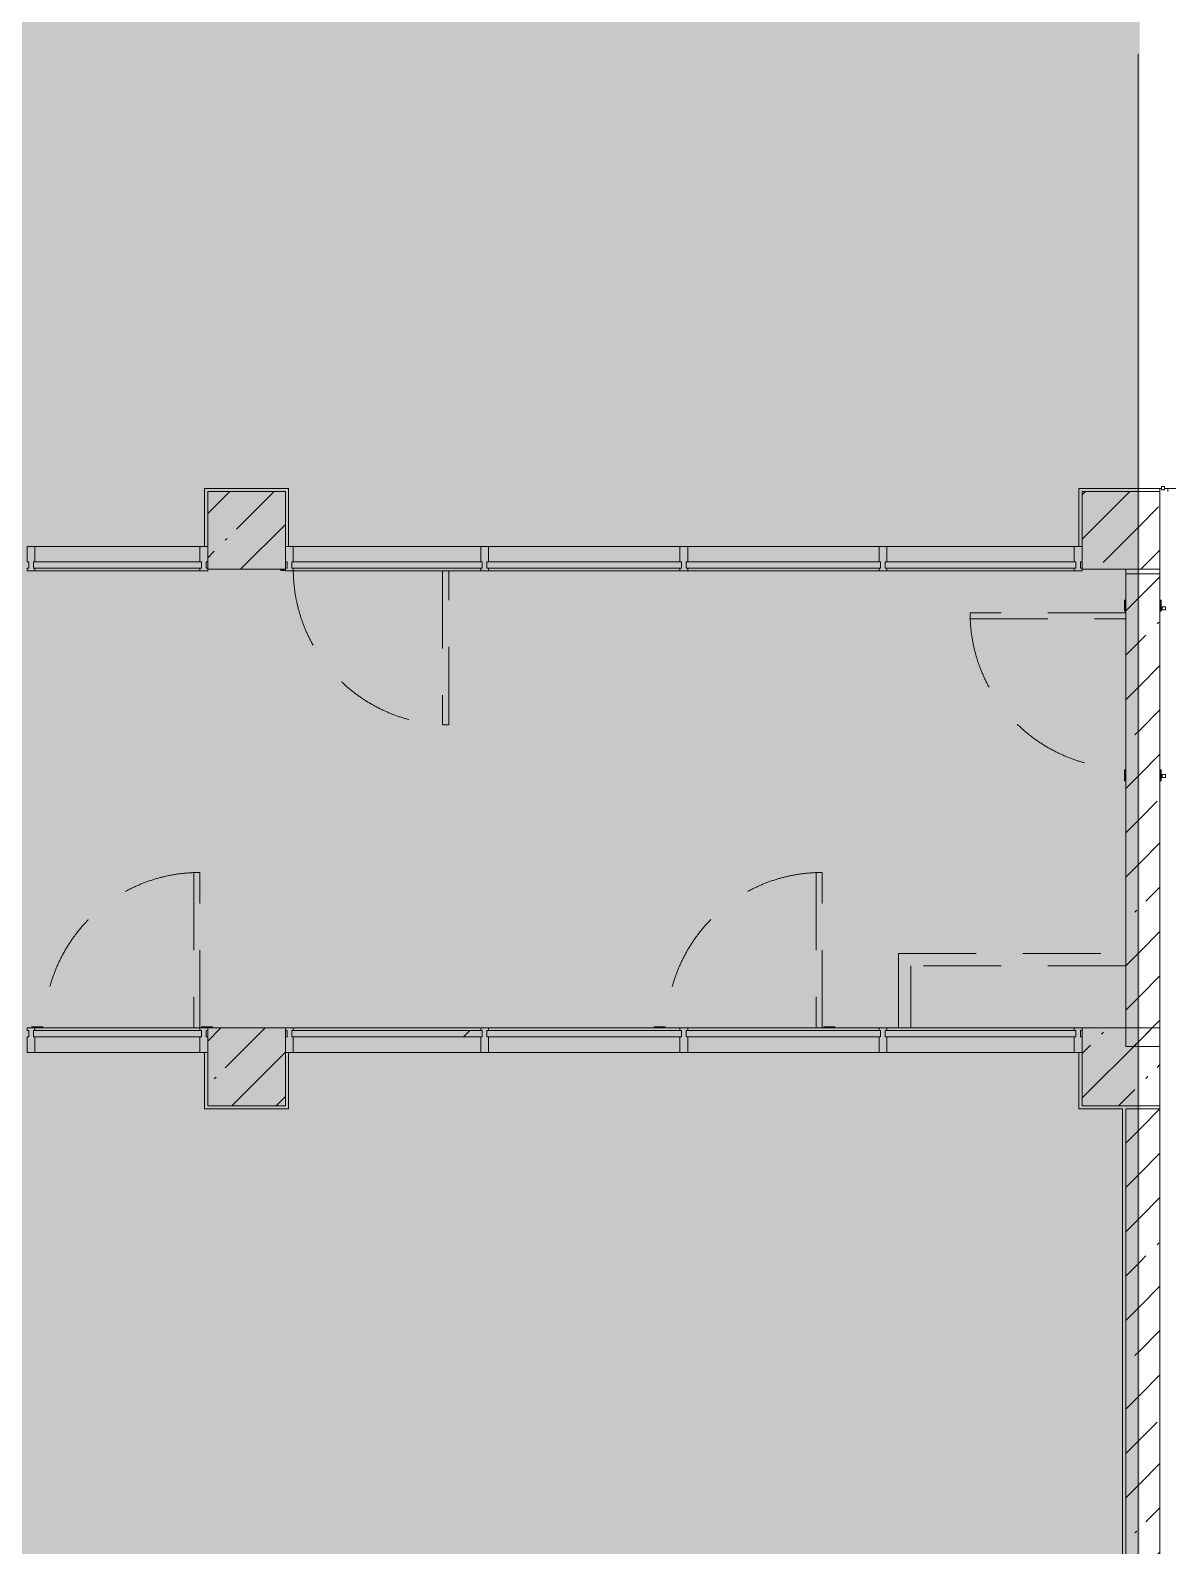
# Model space of a CAD drawing. Header units: millimetres. Extents: x 35355 to 234366, y -8553 to 29000.
# Drawn here: x 184796 to 192106, y 12321 to 22065 of the extents above; entities that cross this region are included whole.
import ezdxf

# ---------------------------------------------------------------- set-up
doc = ezdxf.new("R2010")
doc.units = ezdxf.units.MM
doc.linetypes.add('200_ШТРИХ__ш1_п0_6_', pattern=[800, 500, -300])
doc.layers.add('A-DETL-GENF-2', color=7, linetype='Continuous', lineweight=9, true_color=0xc0c0c0, transparency=0.4)
for name, color, linetype, lineweight in [('A-DETL-MBND-1', 7, '200_ШТРИХ__ш1_п0_6_', 9), ('A-GLAZ-CURT-3', 7, 'Continuous', 5), ('A-WALL-2', 7, 'Continuous', 5), ('I-WALL-3', 7, 'Continuous', 5), ('S-COLS-1', 7, 'Continuous', 5), ('Оси', 7, 'Continuous', 9)]:
    doc.layers.add(name, color=color, linetype=linetype, lineweight=lineweight)
for name, color, linetype, lineweight, true_color in [('A-FLOR-1', 7, 'Continuous', 5, 0xb7b7b7), ('A-FLOR-2', 7, 'Continuous', 5, 0xaaaaaa), ('A-GLAZ-CURT-2', 7, 'Continuous', 5, 0x737373), ('A-GLAZ-CWMG-2', 7, 'Continuous', 5, 0x737373), ('I-WALL-2', 7, 'Continuous', 5, 0x737373), ('S-COLS-2', 7, 'Continuous', 5, 0x737373)]:
    doc.layers.add(name, color=color, linetype=linetype, lineweight=lineweight, true_color=true_color)
pattern_1 = [(45, (107356.5, 0), (-285.1231, 285.1231), []), (45, (107641.6, 0), (-285.1231, 285.1231), [504.031, -100.806, 16.764, -84.042])]
pattern_2 = [(45, (-84450, -18850), (-285.1231, 285.1231), []), (45, (-84164.88, -18850), (-285.1231, 285.1231), [504.031, -100.806, 16.764, -84.042])]

# ---------------------------------------------------------------- blocks, each defined once
blk = doc.blocks.new('110_Дверь_СКБ_1Ст_Внутренняя1 - Д-4 1100x2100h_су мгн-V91-3_6_2_птичка')
at = {"layer": 'A-DETL-MBND-1'}
for points in [[(-447.5, 1100), (-487.5, 1100), (-487.5, 110), (-447.5, 110), (-447.5, 536.4)], [(562.5, 108), (562.5, 100), (592.5, 100), (592.5, 108)]]:
    blk.add_hatch(color=256, dxfattribs=at).paths.add_polyline_path(points)
for p, q in [((-487.5, 1100), (-487.5, 110)), ((-447.5, 1100), (-487.5, 1100)), ((-447.5, 110), (-447.5, 1100)), ((592.5, 108), (562.5, 108)), ((592.5, 100), (592.5, 108))]:
    blk.add_line(p, q, dxfattribs=at)
blk.add_arc((-487.5, 100), 1000, 0.57956, 90, dxfattribs=at)
blk = doc.blocks.new('BSC_Колонна _Прямоугольная - 500х500-V109-3_6_2_птичка')
at = {"layer": 'S-COLS-1'}
h = blk.add_hatch(dxfattribs=at)
h.set_pattern_fill('FP_134', color=256, style=0, pattern_type=2)
h.set_pattern_definition([(45, (-78830, -15400), (-285.1231, 285.1231), []), (45, (-78544.88, -15400), (-285.1231, 285.1231), [504.031, -100.806, 16.764, -84.042])])
h.paths.add_polyline_path([(250, -250), (250, 250), (-250, 250), (-250, -250)])
at = {"layer": 'S-COLS-2'}
for p, q in [((250, 250), (-250, 250)), ((-250, 250), (-250, -250)), ((250, -250), (250, 250)), ((-250, -250), (250, -250))]:
    blk.add_line(p, q, dxfattribs=at)
blk = doc.blocks.new('110_Дверь_СКБ_1Ст_Внутренняя1 - Д-4 _л_ 1100x2100h_су мгн-32399982-3_6_2_птичка')
at = {"layer": 'A-DETL-MBND-1'}
for points in [[(472.5, 1110), (472.5, 110), (512.5, 110), (512.5, 1110)], [(-567.5, 110), (-497.5, 110), (-497.5, 118), (-567.5, 118)], [(522.5, 110), (592.5, 110), (592.5, 118), (522.5, 118)], [(-567.5, -118), (-497.5, -118), (-497.5, -110), (-567.5, -110)], [(522.5, -118), (592.5, -118), (592.5, -110), (522.5, -110)]]:
    blk.add_hatch(color=256, dxfattribs=at).paths.add_polyline_path(points)
for p, q in [((512.5, 1110), (472.5, 1110)), ((472.5, 1110), (472.5, 110)), ((512.5, 110), (512.5, 1110)), ((-497.5, 118), (-567.5, 118)), ((-567.5, 118), (-567.5, 110)), ((-497.5, 110), (-497.5, 118)), ((592.5, 118), (522.5, 118)), ((522.5, 118), (522.5, 110)), ((592.5, 110), (592.5, 118)), ((-567.5, -110), (-567.5, -118)), ((-567.5, -118), (-497.5, -118)), ((-497.5, -118), (-497.5, -110)), ((522.5, -110), (522.5, -118)), ((522.5, -118), (592.5, -118)), ((592.5, -118), (592.5, -110))]:
    blk.add_line(p, q, dxfattribs=at)
blk.add_arc((512.5, 110), 1000, 90, 180, dxfattribs=at)
blk = doc.blocks.new('110_Дверь_СКБ_1Ст_Внутренняя1 - Д-4 _л_ 1100x2100h_су мгн-32399984-3_6_2_птичка')
at = {"layer": 'A-DETL-MBND-1'}
for points in [[(472.5, 40), (512.5, 40), (512.5, 1040), (472.5, 1040), (472.5, 108)], [(-547.5, 40), (-497.5, 40), (-497.5, 48), (-567.5, 48), (-567.5, 40), (-557.5, 40)], [(562.5, 40), (592.5, 40), (592.5, 48), (522.5, 48), (522.5, 40), (552.5, 40)]]:
    blk.add_hatch(color=256, dxfattribs=at).paths.add_polyline_path(points)
for p, q in [((512.5, 1040), (472.5, 1040)), ((472.5, 1040), (472.5, 40)), ((512.5, 40), (512.5, 1040)), ((-497.5, 48), (-567.5, 48)), ((-567.5, 48), (-567.5, 40)), ((-497.5, 40), (-497.5, 48)), ((592.5, 48), (522.5, 48)), ((522.5, 48), (522.5, 40)), ((592.5, 40), (592.5, 48))]:
    blk.add_line(p, q, dxfattribs=at)
blk.add_arc((512.5, 40), 1000, 90, 180, dxfattribs=at)
blk = doc.blocks.new('BSC_Колонна _Прямоугольная - 500х500-V162-3_6_2_птичка')
at = {"layer": 'S-COLS-1'}
h = blk.add_hatch(dxfattribs=at)
h.set_pattern_fill('FP_143', color=256, style=0, pattern_type=2)
h.set_pattern_definition([(45, (-78830, -18850), (-285.1231, 285.1231), []), (45, (-78544.88, -18850), (-285.1231, 285.1231), [504.031, -100.806, 16.764, -84.042])])
h.paths.add_polyline_path([(250, -250), (250, 250), (-250, 250), (-250, -250)])
at = {"layer": 'S-COLS-2'}
for p, q in [((250, 250), (-250, 250)), ((-250, 250), (-250, -250)), ((250, -250), (250, 250)), ((-250, -250), (250, -250))]:
    blk.add_line(p, q, dxfattribs=at)
blk = doc.blocks.new('BSC_Колонна _Прямоугольная - 500х500-V163-3_6_2_птичка')
at = {"layer": 'S-COLS-1'}
h = blk.add_hatch(dxfattribs=at)
h.set_pattern_fill('FP_144', color=256, style=0, pattern_type=2)
h.set_pattern_definition(pattern_2)
h.paths.add_polyline_path([(-83.9, -250), (120, -250), (120, 250), (-250, 250), (-250, -250)])
h = blk.add_hatch(dxfattribs=at)
h.set_pattern_fill('FP_144', color=256, style=0, pattern_type=2)
h.set_pattern_definition(pattern_2)
h.paths.add_polyline_path([(250, -250), (250, 250), (120, 250), (120, -250)])
for p, q in [((250, 250), (120, 250)), ((250, -250), (250, 250)), ((120, -250), (250, -250))]:
    blk.add_line(p, q, dxfattribs=at)
at = {"layer": 'S-COLS-2'}
for p, q in [((120, 250), (-250, 250)), ((-250, 250), (-250, -250)), ((-250, -250), (120, -250))]:
    blk.add_line(p, q, dxfattribs=at)
blk = doc.blocks.new('Прямоугольный импост - Импост структурный с накладкой - 160мм-23618922-3_6_2_птичка')
at = {"layer": 'A-GLAZ-CWMG-2'}
for p, q in [((-50, 0), (-50, 17)), ((-50, 17), (0, 17)), ((-40, 0), (-50, 0)), ((-40, -40), (-40, 0)), ((0, 0), (-10, 0)), ((-10, 0), (-10, -40)), ((0, 17), (0, 7)), ((-50, -140), (-50, -40)), ((-50, -40), (-40, -40)), ((-10, -40), (0, -40)), ((0, -140), (-50, -140))]:
    blk.add_line(p, q, dxfattribs=at)
blk = doc.blocks.new('Прямоугольный импост - Импост структурный с накладкой - 160мм-30335138-3_6_2_птичка')
at = {"layer": 'A-GLAZ-CWMG-2'}
for p, q in [((-50, 40), (-50, 140)), ((-50, 140), (0, 140)), ((-40, 40), (-50, 40)), ((-50, -17), (-50, 0)), ((-50, 0), (-40, 0)), ((-40, 0), (-40, 40)), ((-10, 40), (-10, 0)), ((0, 40), (-10, 40)), ((-10, 0), (0, 0)), ((0, -17), (-50, -17))]:
    blk.add_line(p, q, dxfattribs=at)
blk = doc.blocks.new('Системная панель - Стекло - 40мм-30335156-3_6_2_птичка')
at = {"layer": 'A-GLAZ-CURT-3'}
h = blk.add_hatch(dxfattribs=at)
h.set_pattern_fill('FP_148', color=256, style=0, pattern_type=2)
h.set_pattern_definition([(45, (-80232.5, -15133), (-1414.214, 1414.214), [1000, -3000]), (45, (-81232.5, -15633), (-1414.214, 1414.214), [3000, -1000]), (45, (-79232.5, -16133), (-1414.214, 1414.214), [1000, -3000])])
h.paths.add_polyline_path([(-493.4, -40), (612.5, -40), (612.5, 0), (-612.5, 0), (-612.5, -40)])
at = {"layer": 'A-GLAZ-CURT-2'}
for p, q in [((612.5, 0), (-612.5, 0)), ((-612.5, 0), (-612.5, -40)), ((-612.5, -40), (612.5, -40)), ((612.5, -40), (612.5, 0))]:
    blk.add_line(p, q, dxfattribs=at)
blk = doc.blocks.new('Прямоугольный импост - Импост структурный с накладкой - 160мм-23562106-3_6_2_птичка')
at = {"layer": 'A-GLAZ-CWMG-2'}
for p, q in [((80330.2, 15650), (79130, 15650)), ((80335, 15493), (79130, 15493))]:
    blk.add_line(p, q, dxfattribs=at)
blk = doc.blocks.new('Прямоугольный импост - Импост структурный с накладкой - 160мм-V165-3_6_2_птичка')
at = {"layer": 'A-GLAZ-CWMG-2'}
for p, q in [((-50, 40), (-50, 140)), ((-50, 140), (0, 140)), ((0, 140), (0, 40)), ((-40, 40), (-50, 40)), ((-50, -17), (-50, 0)), ((-50, 0), (-40, 0)), ((-40, 0), (-40, 40)), ((-10, 40), (-10, 0)), ((0, 40), (-10, 40)), ((-10, 0), (0, 0)), ((0, 0), (0, -17)), ((0, -17), (-50, -17))]:
    blk.add_line(p, q, dxfattribs=at)
blk = doc.blocks.new('Прямоугольный импост - Импост структурный с накладкой - 160мм-30335139-3_6_2_птичка')
at = {"layer": 'A-GLAZ-CWMG-2'}
for p, q in [((0, 140), (-50, 140)), ((-50, 140), (-50, 40)), ((-50, 40), (-40, 40)), ((-40, 0), (-50, 0)), ((-50, 0), (-50, -17)), ((-40, 40), (-40, 0)), ((-10, 0), (-10, 40)), ((-10, 40), (0, 40)), ((0, 0), (-10, 0)), ((-50, -17), (0, -17))]:
    blk.add_line(p, q, dxfattribs=at)
blk = doc.blocks.new('Системная панель - Стекло - 40мм-30335157-3_6_2_птичка')
at = {"layer": 'A-GLAZ-CURT-3'}
h = blk.add_hatch(dxfattribs=at)
h.set_pattern_fill('FP_149', color=256, style=0, pattern_type=2)
h.set_pattern_definition([(45, (-82780, -15133), (-1414.214, 1414.214), [1000, -3000]), (45, (-83780, -15633), (-1414.214, 1414.214), [3000, -1000]), (45, (-81780, -16133), (-1414.214, 1414.214), [1000, -3000])])
h.paths.add_polyline_path([(625, -40), (625, 0), (-625, 0), (-625, -40), (-244.4, -40)])
at = {"layer": 'A-GLAZ-CURT-2'}
for p, q in [((625, 0), (-625, 0)), ((-625, 0), (-625, -40)), ((-625, -40), (625, -40)), ((625, -40), (625, 0))]:
    blk.add_line(p, q, dxfattribs=at)
blk = doc.blocks.new('Прямоугольный импост - Импост структурный с накладкой - 160мм-23562108-3_6_2_птичка')
at = {"layer": 'A-GLAZ-CWMG-2'}
for p, q in [((82895, 15650), (81665, 15650)), ((82895, 15493), (81665, 15493))]:
    blk.add_line(p, q, dxfattribs=at)
blk = doc.blocks.new('Прямоугольный импост - Импост структурный с накладкой - 160мм-30335135-3_6_2_птичка')
at = {"layer": 'A-GLAZ-CWMG-2'}
for p, q in [((-25, 40), (-25, 140)), ((-25, 140), (25, 140)), ((25, 140), (25, 40)), ((-15, 40), (-25, 40)), ((-25, -17), (-25, 0)), ((-25, 0), (-15, 0)), ((-15, 0), (-15, 40)), ((15, 40), (15, 0)), ((25, 40), (15, 40)), ((15, 0), (25, 0)), ((25, 0), (25, -17)), ((25, -17), (-25, -17))]:
    blk.add_line(p, q, dxfattribs=at)
blk = doc.blocks.new('Системная панель - Стекло - 40мм-23618921-3_6_2_птичка')
at = {"layer": 'A-GLAZ-CURT-3'}
h = blk.add_hatch(dxfattribs=at)
h.set_pattern_fill('FP_150', color=256, style=0, pattern_type=2)
h.set_pattern_definition([(45, (-80232.5, -18107), (-1414.214, 1414.214), [1000, -3000]), (45, (-81232.5, -18607), (-1414.214, 1414.214), [3000, -1000]), (45, (-79232.5, -19107), (-1414.214, 1414.214), [1000, -3000])])
h.paths.add_polyline_path([(612.5, 0), (612.5, 40), (-612.5, 40), (-612.5, 0), (-493.4, 0)])
at = {"layer": 'A-GLAZ-CURT-2'}
for p, q in [((612.5, 40), (-612.5, 40)), ((-612.5, 40), (-612.5, 0)), ((612.5, 0), (612.5, 40)), ((-612.5, 0), (612.5, 0))]:
    blk.add_line(p, q, dxfattribs=at)
blk = doc.blocks.new('Прямоугольный импост - Импост структурный с накладкой - 160мм-23562040-3_6_2_птичка')
at = {"layer": 'A-GLAZ-CWMG-2'}
for p, q in [((80335, 18747), (79130, 18747)), ((80335, 18590), (79130, 18590))]:
    blk.add_line(p, q, dxfattribs=at)
blk = doc.blocks.new('Прямоугольный импост - Импост структурный с накладкой - 160мм-23618923-3_6_2_птичка')
at = {"layer": 'A-GLAZ-CWMG-2'}
for p, q in [((0, 17), (-50, 17)), ((-50, 17), (-50, 0)), ((-50, 0), (-40, 0)), ((-40, 0), (-40, -40)), ((-10, -40), (-10, 0)), ((-10, 0), (0, 0)), ((0, 7), (0, 17)), ((-40, -40), (-50, -40)), ((-50, -40), (-50, -140)), ((0, -40), (-10, -40)), ((-50, -140), (0, -140))]:
    blk.add_line(p, q, dxfattribs=at)
blk = doc.blocks.new('Системная панель - Стекло - 40мм-V166-3_6_2_птичка')
at = {"layer": 'A-GLAZ-CURT-2'}
for p, q in [((612.5, 40), (-612.5, 40)), ((-612.5, 40), (-612.5, 0)), ((612.5, 0), (612.5, 40)), ((-612.5, 0), (612.5, 0))]:
    blk.add_line(p, q, dxfattribs=at)
blk = doc.blocks.new('Прямоугольный импост - Импост структурный с накладкой - 160мм-23618920-3_6_2_птичка')
at = {"layer": 'A-GLAZ-CWMG-2'}
for p, q in [((-25, 0), (-25, 17)), ((-25, 17), (25, 17)), ((-15, 0), (-25, 0)), ((-15, -40), (-15, 0)), ((25, 0), (15, 0)), ((15, 0), (15, -40)), ((25, 17), (25, 0)), ((-25, -140), (-25, -40)), ((-25, -40), (-15, -40)), ((15, -40), (25, -40)), ((25, -40), (25, -140)), ((25, -140), (-25, -140))]:
    blk.add_line(p, q, dxfattribs=at)
blk = doc.blocks.new('Системная панель - Стекло - 40мм-V183-3_6_2_птичка')
at = {"layer": 'A-GLAZ-CURT-2'}
for p, q in [((625, 0), (-625, 0)), ((-625, 0), (-625, -40)), ((-625, -40), (625, -40)), ((625, -40), (625, 0))]:
    blk.add_line(p, q, dxfattribs=at)
blk = doc.blocks.new('Системная панель - Стекло - 40мм-23618924-3_6_2_птичка')
at = {"layer": 'A-GLAZ-CURT-3'}
h = blk.add_hatch(dxfattribs=at)
h.set_pattern_fill('FP_170', color=256, style=0, pattern_type=2)
h.set_pattern_definition([(45, (-82780, -18107), (-1414.214, 1414.214), [1000, -3000]), (45, (-83780, -18607), (-1414.214, 1414.214), [3000, -1000]), (45, (-81780, -19107), (-1414.214, 1414.214), [1000, -3000])])
h.paths.add_polyline_path([(625, 0), (625, 40), (-625, 40), (-625, 0)])
at = {"layer": 'A-GLAZ-CURT-2'}
for p, q in [((625, 40), (-625, 40)), ((-625, 40), (-625, 0)), ((-625, 0), (625, 0)), ((625, 0), (625, 40))]:
    blk.add_line(p, q, dxfattribs=at)
blk = doc.blocks.new('Прямоугольный импост - Импост структурный с накладкой - 160мм-23562109-3_6_2_птичка')
at = {"layer": 'A-GLAZ-CWMG-2'}
for p, q in [((81615, 15650), (80385, 15650)), ((81615, 15493), (80385, 15493))]:
    blk.add_line(p, q, dxfattribs=at)
blk = doc.blocks.new('Прямоугольный импост - Импост структурный с накладкой - 160мм-30335136-3_6_2_птичка')
at = {"layer": 'A-GLAZ-CWMG-2'}
for p, q in [((-25, 40), (-25, 140)), ((-25, 140), (25, 140)), ((25, 140), (25, 40)), ((-15, 40), (-25, 40)), ((-25, -17), (-25, 0)), ((-25, 0), (-15, 0)), ((-15, 0), (-15, 40)), ((15, 40), (15, 0)), ((25, 40), (15, 40)), ((15, 0), (25, 0)), ((25, 0), (25, -17)), ((25, -17), (-25, -17))]:
    blk.add_line(p, q, dxfattribs=at)
blk = doc.blocks.new('Прямоугольный импост - Импост структурный с накладкой - 160мм-22751478-3_6_2_птичка')
at = {"layer": 'A-GLAZ-CWMG-2'}
for p, q in [((82895, 18747), (81665, 18747)), ((82895, 18590), (81665, 18590))]:
    blk.add_line(p, q, dxfattribs=at)
blk = doc.blocks.new('Системная панель - Стекло - 40мм-V184-3_6_2_птичка')
at = {"layer": 'A-GLAZ-CURT-2'}
for p, q in [((625, 40), (-625, 40)), ((-625, 40), (-625, 0)), ((-625, 0), (625, 0)), ((625, 0), (625, 40))]:
    blk.add_line(p, q, dxfattribs=at)
blk = doc.blocks.new('Системная панель - Стекло - 40мм-V185-3_6_2_птичка')
at = {"layer": 'A-GLAZ-CURT-2'}
for p, q in [((612.5, 0), (-612.5, 0)), ((-612.5, 0), (-612.5, -40)), ((-612.5, -40), (612.5, -40)), ((612.5, -40), (612.5, 0))]:
    blk.add_line(p, q, dxfattribs=at)
blk = doc.blocks.new('Прямоугольный импост - Импост структурный с накладкой - 160мм-23562112-3_6_2_птичка')
at = {"layer": 'A-GLAZ-CWMG-2'}
for p, q in [((84150, 15650), (82945, 15650)), ((84150, 15493), (82945, 15493))]:
    blk.add_line(p, q, dxfattribs=at)
blk = doc.blocks.new('Системная панель - Стекло - 40мм-V188-3_6_2_птичка')
at = {"layer": 'A-GLAZ-CURT-2'}
for p, q in [((540, 0), (-540, 0)), ((-540, 0), (-540, -40)), ((540, -40), (540, 0)), ((-540, -40), (540, -40))]:
    blk.add_line(p, q, dxfattribs=at)
blk = doc.blocks.new('Прямоугольный импост - Импост структурный с накладкой - 160мм-23562335-3_6_2_птичка')
at = {"layer": 'A-GLAZ-CWMG-2'}
for p, q in [((78530, 15650), (77470, 15650)), ((78530, 15493), (77470, 15493))]:
    blk.add_line(p, q, dxfattribs=at)
blk = doc.blocks.new('Системная панель - Стекло - 40мм-V189-3_6_2_птичка')
at = {"layer": 'A-GLAZ-CURT-2'}
for p, q in [((540, 40), (-540, 40)), ((-540, 40), (-540, 0)), ((-540, 0), (540, 0)), ((540, 0), (540, 40))]:
    blk.add_line(p, q, dxfattribs=at)
blk = doc.blocks.new('Прямоугольный импост - Импост структурный с накладкой - 160мм-23562401-3_6_2_птичка')
at = {"layer": 'A-GLAZ-CWMG-2'}
for p, q in [((75150, 18747), (74090, 18747)), ((75150, 18590), (74090, 18590))]:
    blk.add_line(p, q, dxfattribs=at)

msp = doc.modelspace()

# ---------------------------------------------------------------- hatches: boundary and pattern name
at = {"layer": 'A-DETL-GENF-2'}
msp.add_hatch(color=256, dxfattribs=at).paths.add_polyline_path([(178205.9, -251.7), (183206.5, -251.7), (183206.5, 3288.3), (191926.5, 3288.3), (191926.5, 27348.3), (149266.5, 27348.3), (149266.5, 23888.3), (145666.6, 23888.3), (145666.6, -251.7), (177273.7, -251.7)])
at = {"layer": 'I-WALL-3'}
h = msp.add_hatch(dxfattribs=at)
h.set_pattern_fill('FP_95', color=256, style=0, pattern_type=2)
h.set_pattern_definition(pattern_1)
h.paths.add_polyline_path([(191926.5, 15530), (191926.5, 18570), (191836.5, 18570), (191836.5, 15530)])
h = msp.add_hatch(dxfattribs=at)
h.set_pattern_fill('FP_95', color=256, style=0, pattern_type=2)
h.set_pattern_definition(pattern_1)
h.paths.add_polyline_path([(192056.5, 15530), (192056.5, 18570), (191926.5, 18570), (191926.5, 15530)])
h = msp.add_hatch(dxfattribs=at)
h.set_pattern_fill('FP_95', color=256, style=0, pattern_type=2)
h.set_pattern_definition(pattern_1)
h.paths.add_polyline_path([(191926.5, 4050), (191926.5, 15130), (191836.5, 15130), (191836.5, 4050)])
h = msp.add_hatch(dxfattribs=at)
h.set_pattern_fill('FP_95', color=256, style=0, pattern_type=2)
h.set_pattern_definition(pattern_1)
h.paths.add_polyline_path([(191926.5, 4050), (192056.5, 4050), (192056.5, 15130), (191926.5, 15130), (191926.5, 4280.4)])
at = {"layer": 'S-COLS-1'}
h = msp.add_hatch(dxfattribs=at)
h.set_pattern_fill('FP_95', color=256, style=0, pattern_type=2)
h.set_pattern_definition(pattern_1)
h.paths.add_polyline_path([(191556.5, 15150), (191926.5, 15150), (191926.5, 15650), (191556.5, 15650)])
h = msp.add_hatch(dxfattribs=at)
h.set_pattern_fill('FP_95', color=256, style=0, pattern_type=2)
h.set_pattern_definition(pattern_1)
h.paths.add_polyline_path([(192056.5, 15150), (192056.5, 15650), (191926.5, 15650), (191926.5, 15150)])

# ---------------------------------------------------------------- linework, layer by layer
at = {"layer": 'A-DETL-MBND-1'}
for p, q in [((192091.5, 18358.5), (192071.5, 18358.5)), ((192071.5, 18358.5), (192071.5, 18338.5)), ((192071.5, 18338.5), (192091.5, 18338.5)), ((192091.5, 18338.5), (192091.5, 18358.5)), ((192091.5, 17280), (192071.5, 17280)), ((192071.5, 17280), (192071.5, 17260)), ((192071.5, 17260), (192091.5, 17260)), ((192091.5, 17260), (192091.5, 17280)), ((190376.5, 15650), (190376.5, 16130)), ((190376.5, 16130), (191836.5, 16130)), ((190456.5, 16050), (190456.5, 15650)), ((191836.5, 16050), (190456.5, 16050))]:
    msp.add_line(p, q, dxfattribs=at)
at = {"layer": 'A-FLOR-1'}
for p, q in [((185916.5, 18747), (185916.5, 19120)), ((185916.5, 19120), (186456.5, 19120)), ((186456.5, 19120), (186456.5, 18747)), ((191536.5, 18747), (191536.5, 19120)), ((191536.5, 19120), (192067, 19120)), ((191836.5, 18600), (191836.5, 18570)), ((185916.5, 15130), (185916.5, 15493)), ((186456.5, 15493), (186456.5, 15130)), ((191536.5, 15130), (191536.5, 15493)), ((186456.5, 15130), (185916.5, 15130)), ((191816.5, 15130), (191536.5, 15130)), ((191816.5, 11900), (191816.5, 15130))]:
    msp.add_line(p, q, dxfattribs=at)
at = {"layer": 'A-FLOR-2'}
for p, q in [((192056.5, 19100), (192056.5, 19120)), ((192087, 19120), (192346.5, 19120)), ((192106.5, 19120), (192106.5, 19100)), ((192056.5, 18570), (192056.5, 18600)), ((192056.5, 15130), (192056.5, 15150))]:
    msp.add_line(p, q, dxfattribs=at)
at = {"layer": 'A-WALL-2'}
for p, q in [((192087, 19131), (192067, 19131)), ((192067, 19131), (192067, 19111)), ((192067, 19111), (192087, 19111)), ((192087, 19111), (192087, 19131))]:
    msp.add_line(p, q, dxfattribs=at)
at = {"layer": 'I-WALL-2'}
for p, q in [((191836.5, 18570), (191836.5, 15530)), ((191836.5, 15130), (191836.5, 11880))]:
    msp.add_line(p, q, dxfattribs=at)
at = {"layer": 'I-WALL-3'}
for p, q in [((192056.5, 18570), (191836.5, 18570)), ((192056.5, 15530), (192056.5, 18570)), ((191836.5, 15530), (192056.5, 15530)), ((192056.5, 15130), (191836.5, 15130)), ((192056.5, 4050), (192056.5, 15130))]:
    msp.add_line(p, q, dxfattribs=at)
at = {"layer": 'S-COLS-1'}
for p, q in [((192056.5, 15650), (191926.5, 15650)), ((192056.5, 15150), (192056.5, 15650)), ((191926.5, 15150), (192056.5, 15150))]:
    msp.add_line(p, q, dxfattribs=at)
at = {"layer": 'S-COLS-2'}
for p, q in [((191926.5, 15650), (191556.5, 15650)), ((191556.5, 15650), (191556.5, 15150)), ((191556.5, 15150), (191926.5, 15150))]:
    msp.add_line(p, q, dxfattribs=at)
at = {"layer": 'Оси'}
msp.add_line((191916.5, 10029.8), (191916.5, 21915.1), dxfattribs=at)

# ---------------------------------------------------------------- block references
at = {"layer": 'A-DETL-MBND-1'}
for name, p, rotation in [('110_Дверь_СКБ_1Ст_Внутренняя1 - Д-4 1100x2100h_су мгн-V91-3_6_2_птичка', (186999, 18700), 180), ('110_Дверь_СКБ_1Ст_Внутренняя1 - Д-4 _л_ 1100x2100h_су мгн-32399982-3_6_2_птичка', (191946.5, 17807.5), 89.9999999999999)]:
    msp.add_blockref(name, p, dxfattribs=dict(at, rotation=rotation))
for p in [(185374, 15610), (189374, 15610)]:
    msp.add_blockref('110_Дверь_СКБ_1Ст_Внутренняя1 - Д-4 _л_ 1100x2100h_су мгн-32399984-3_6_2_птичка', p, dxfattribs=at)
at = {"layer": 'A-GLAZ-CURT-2'}
for name, p in [('Системная панель - Стекло - 40мм-V189-3_6_2_птичка', (185356.5, 18607)), ('Системная панель - Стекло - 40мм-23618921-3_6_2_птичка', (187089, 18607)), ('Системная панель - Стекло - 40мм-V184-3_6_2_птичка', (188356.5, 18607)), ('Системная панель - Стекло - 40мм-23618924-3_6_2_птичка', (189636.5, 18607)), ('Системная панель - Стекло - 40мм-V166-3_6_2_птичка', (190904, 18607)), ('Системная панель - Стекло - 40мм-V188-3_6_2_птичка', (185356.5, 15633)), ('Системная панель - Стекло - 40мм-30335156-3_6_2_птичка', (187089, 15633)), ('Системная панель - Стекло - 40мм-V183-3_6_2_птичка', (188356.5, 15633)), ('Системная панель - Стекло - 40мм-30335157-3_6_2_птичка', (189636.5, 15633)), ('Системная панель - Стекло - 40мм-V185-3_6_2_птичка', (190904, 15633))]:
    msp.add_blockref(name, p, dxfattribs=at)
at = {"layer": 'A-GLAZ-CWMG-2', "extrusion": (0, 0, -1), "rotation": 180}
for name, p in [('Прямоугольный импост - Импост структурный с накладкой - 160мм-23618920-3_6_2_птичка', (-184801.5, 18607)), ('Прямоугольный импост - Импост структурный с накладкой - 160мм-23618922-3_6_2_птичка', (-185936.5, 18607)), ('Прямоугольный импост - Импост структурный с накладкой - 160мм-23618920-3_6_2_птичка', (-187716.5, 18607)), ('Прямоугольный импост - Импост структурный с накладкой - 160мм-23618920-3_6_2_птичка', (-188996.5, 18607)), ('Прямоугольный импост - Импост структурный с накладкой - 160мм-23618920-3_6_2_птичка', (-190276.5, 18607)), ('Прямоугольный импост - Импост структурный с накладкой - 160мм-23618922-3_6_2_птичка', (-191556.5, 18607)), ('Прямоугольный импост - Импост структурный с накладкой - 160мм-30335136-3_6_2_птичка', (-184801.5, 15633)), ('Прямоугольный импост - Импост структурный с накладкой - 160мм-30335138-3_6_2_птичка', (-185936.5, 15633)), ('Прямоугольный импост - Импост структурный с накладкой - 160мм-30335136-3_6_2_птичка', (-187716.5, 15633)), ('Прямоугольный импост - Импост структурный с накладкой - 160мм-30335135-3_6_2_птичка', (-188996.5, 15633)), ('Прямоугольный импост - Импост структурный с накладкой - 160мм-30335136-3_6_2_птичка', (-190276.5, 15633)), ('Прямоугольный импост - Импост структурный с накладкой - 160мм-V165-3_6_2_птичка', (-191556.5, 15633))]:
    msp.add_blockref(name, p, dxfattribs=at)
at = {"layer": 'A-GLAZ-CWMG-2'}
for name, p in [('Прямоугольный импост - Импост структурный с накладкой - 160мм-23562401-3_6_2_птичка', (110736.5, 0)), ('Прямоугольный импост - Импост структурный с накладкой - 160мм-23562040-3_6_2_птичка', (107356.5, 0)), ('Прямоугольный импост - Импост структурный с накладкой - 160мм-22751478-3_6_2_птичка', (106076.5, 0)), ('Прямоугольный импост - Импост структурный с накладкой - 160мм-22751478-3_6_2_птичка', (107356.5, 0)), ('Прямоугольный импост - Импост структурный с накладкой - 160мм-23562040-3_6_2_птичка', (111171.5, 0)), ('Прямоугольный импост - Импост структурный с накладкой - 160мм-23562335-3_6_2_птичка', (107356.5, 0)), ('Прямоугольный импост - Импост структурный с накладкой - 160мм-23562106-3_6_2_птичка', (107356.5, 0)), ('Прямоугольный импост - Импост структурный с накладкой - 160мм-23562109-3_6_2_птичка', (107356.5, 0)), ('Прямоугольный импост - Импост структурный с накладкой - 160мм-23562108-3_6_2_птичка', (107356.5, 0)), ('Прямоугольный импост - Импост структурный с накладкой - 160мм-23562112-3_6_2_птичка', (107356.5, 0))]:
    msp.add_blockref(name, p, dxfattribs=at)
at = {"layer": 'A-GLAZ-CWMG-2', "rotation": 180}
for name, p in [('Прямоугольный импост - Импост структурный с накладкой - 160мм-23618923-3_6_2_птичка', (186436.5, 18607)), ('Прямоугольный импост - Импост структурный с накладкой - 160мм-30335139-3_6_2_птичка', (186436.5, 15633))]:
    msp.add_blockref(name, p, dxfattribs=at)
at = {"layer": 'S-COLS-1'}
msp.add_blockref('BSC_Колонна _Прямоугольная - 500х500-V163-3_6_2_птичка', (191806.5, 18850), dxfattribs=at)
at = {"layer": 'S-COLS-2'}
for name, p in [('BSC_Колонна _Прямоугольная - 500х500-V162-3_6_2_птичка', (186186.5, 18850)), ('BSC_Колонна _Прямоугольная - 500х500-V109-3_6_2_птичка', (186186.5, 15400))]:
    msp.add_blockref(name, p, dxfattribs=at)

doc.saveas('drawing.dxf')
